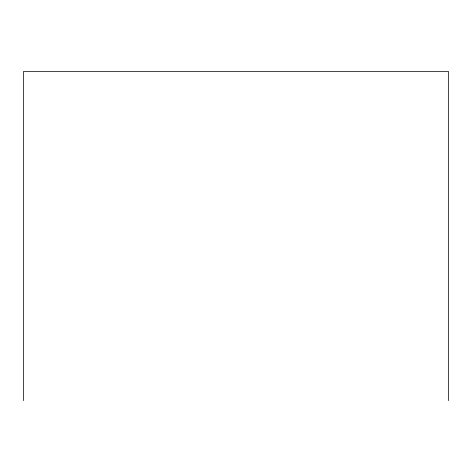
<?xml version="1.0" encoding="UTF-8"?>
<svg xmlns="http://www.w3.org/2000/svg" width="472" height="472" viewBox="0 0 472 472"><rect width="100%" height="100%" fill="white"/><g stroke="black" fill="none" stroke-linecap="round" stroke-linejoin="round"><path stroke-width="0.71" d="M448.4 400.645L448.4 71.355L23.6 71.355L23.6 400.645"/></g></svg>
